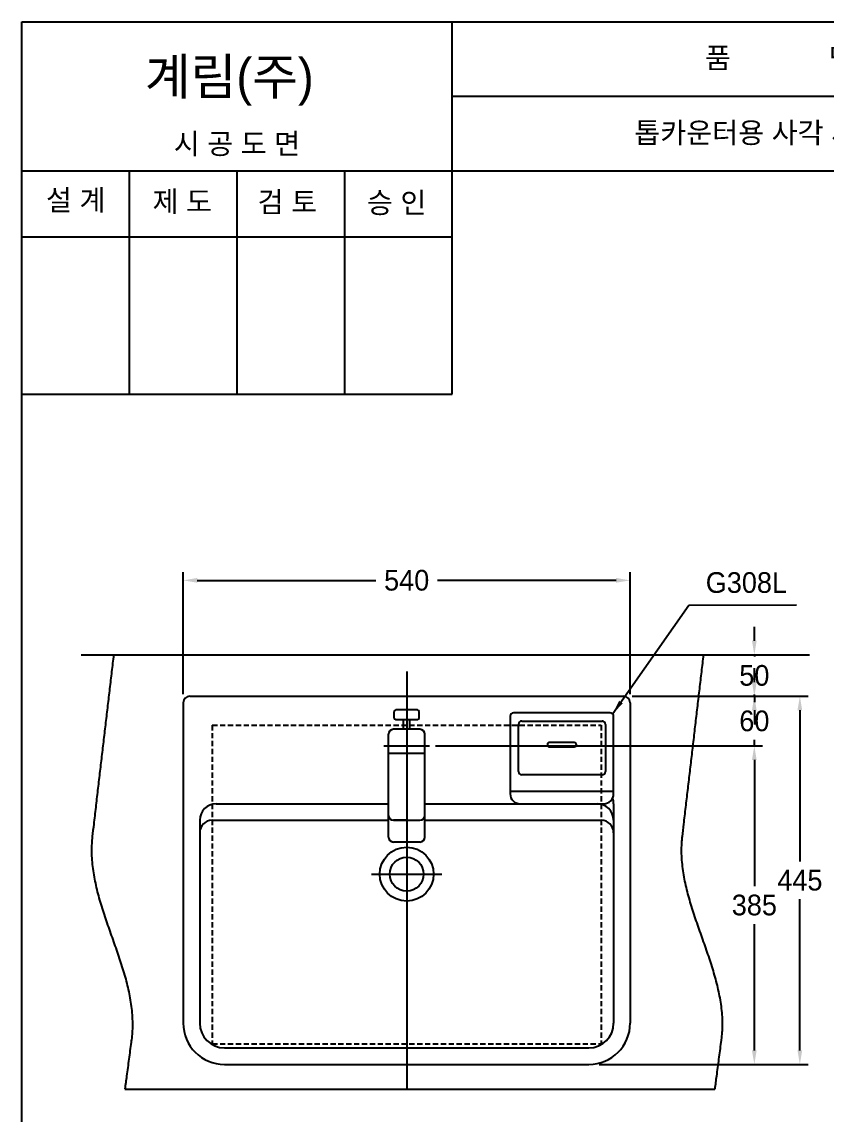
# Model space of a CAD drawing. Header units: millimetres. Extents: x 4596 to 8396, y -8003 to -5406.
# Drawn here: x 4596 to 5568, y -6727 to -5406 of the extents above; entities that cross this region are included whole.
import ezdxf
from ezdxf.enums import TextEntityAlignment as Align
from ezdxf.lldxf.tags import DXFTag

# ---------------------------------------------------------------- set-up
doc = ezdxf.new("R2010")
doc.units = ezdxf.units.MM
doc.linetypes.add('DASHED2', pattern=[9.525, 6.35, -3.175])
for name, color, linetype in [('TEXT', 7, 'Continuous'), ('내부선 및 부속', 4, 'Continuous'), ('도각라인', 7, 'Continuous'), ('외형선', 3, 'Continuous'), ('점선', 6, 'DASHED2'), ('중심선', 1, 'DASHED'), ('치수선', 7, 'Continuous')]:
    doc.layers.add(name, color=color, linetype=linetype)
doc.styles.add('____', font='')
doc.styles.add('타이틀', font='H2GTRM.TTF', dxfattribs={"height": 25})
doc.styles.get('____').set_extended_font_data('굴림')
tags = doc.linetypes.add('DASHDOT', pattern=[70, 31, -13, 13, -13]).pattern_tags.tags
tags[10:11] = [DXFTag(74, 4), DXFTag(75, 0), DXFTag(340, '0'), DXFTag(46, 0.0), DXFTag(50, 0.0), DXFTag(44, 0.0), DXFTag(45, 0.0)]
tags[8:9] = [DXFTag(74, 4), DXFTag(75, 0), DXFTag(340, '0'), DXFTag(46, 0.0), DXFTag(50, 0.0), DXFTag(44, 0.0), DXFTag(45, 0.0)]
tags[6:7] = [DXFTag(74, 4), DXFTag(75, 0), DXFTag(340, '0'), DXFTag(46, 0.0), DXFTag(50, 0.0), DXFTag(44, 0.0), DXFTag(45, 0.0)]
tags[4:5] = [DXFTag(74, 4), DXFTag(75, 0), DXFTag(340, '0'), DXFTag(46, 0.0), DXFTag(50, 0.0), DXFTag(44, 0.0), DXFTag(45, 0.0)]
tags = doc.linetypes.add('DASHED', pattern=[25.72, 12.86, -12.86]).pattern_tags.tags
tags[6:7] = [DXFTag(74, 4), DXFTag(75, 0), DXFTag(340, '0'), DXFTag(46, 0.0), DXFTag(50, 0.0), DXFTag(44, 0.0), DXFTag(45, 0.0)]
tags[4:5] = [DXFTag(74, 4), DXFTag(75, 0), DXFTag(340, '0'), DXFTag(46, 0.0), DXFTag(50, 0.0), DXFTag(44, 0.0), DXFTag(45, 0.0)]
doc.dimstyles.new('MSADIM', dxfattribs={"dimtxt": 33, "dimasz": 17, "dimexe": 10, "dimexo": 7.5, "dimgap": 10, "dimtad": 0, "dimtih": 1, "dimtoh": 1, "dimdec": 0, "dimzin": 1, "dimdsep": 46, "dimtxsty": '____', "dimcen": 11.25, "dimadec": 0, "dimazin": 0, "dimtfac": 1, "dimtdec": 0, "dimtix": 1, "dimtmove": 0, "dimatfit": 3, "dimfxl": 1, "dimtolj": 1, "dimtzin": 1, "dimarcsym": 0})

# ---------------------------------------------------------------- blocks, each defined once
blk = doc.blocks.new('*D15')
at = {"layer": '치수선', "color": 0, "linetype": 'Continuous', "lineweight": -2, "transparency": 16777216}
for p, q in [((4791.1, -6218.9), (4791.1, -6071.4)), ((5331.1, -6218.9), (5331.1, -6071.4)), ((4808.1, -6081.4), (5023.7, -6081.4)), ((5314.1, -6081.4), (5098.4, -6081.4))]:
    blk.add_line(p, q, dxfattribs=at)
at = {"layer": '치수선', "color": 0, "linetype": 'Continuous', "transparency": 16777216}
for points in [[(4808.1, -6078.5), (4808.1, -6084.2), (4791.1, -6081.4)], [(5314.1, -6078.5), (5314.1, -6084.2), (5331.1, -6081.4)]]:
    blk.add_solid(points, dxfattribs=at)
at = {"layer": '치수선', "color": 0, "linetype": 'Continuous', "transparency": 16777216, "insert": (5061.1, -6081.4), "char_height": 25, "attachment_point": 5, "style": '____'}
blk.add_mtext('\\A1;540', dxfattribs=at)
blk = doc.blocks.new('*D12')
at = {"layer": '치수선', "color": 0, "linetype": 'Continuous', "lineweight": -2, "transparency": 16777216}
for p, q in [((5383.6, -6221.4), (5546.1, -6221.4)), ((5536.1, -6238.4), (5536.1, -6421)), ((5536.1, -6649.4), (5536.1, -6466.7)), ((5293.6, -6666.4), (5546.1, -6666.4))]:
    blk.add_line(p, q, dxfattribs=at)
at = {"layer": '치수선', "color": 0, "linetype": 'Continuous', "transparency": 16777216}
for points in [[(5533.2, -6238.4), (5538.9, -6238.4), (5536.1, -6221.4)], [(5533.2, -6649.4), (5538.9, -6649.4), (5536.1, -6666.4)]]:
    blk.add_solid(points, dxfattribs=at)
at = {"layer": '치수선', "color": 0, "linetype": 'Continuous', "transparency": 16777216, "insert": (5536.1, -6443.9), "char_height": 25, "attachment_point": 5, "style": '____'}
blk.add_mtext('\\A1;445', dxfattribs=at)
blk = doc.blocks.new('*D13')
at = {"layer": '치수선', "color": 0, "linetype": 'Continuous', "lineweight": -2, "transparency": 16777216}
for p, q in [((5481.1, -6204.4), (5481.1, -6187.4)), ((5333.6, -6221.4), (5491.1, -6221.4)), ((5481.1, -6221.4), (5481.1, -6228.5)), ((5096.1, -6281.4), (5491.1, -6281.4)), ((5481.1, -6281.4), (5481.1, -6274.2)), ((5481.1, -6298.4), (5481.1, -6315.4))]:
    blk.add_line(p, q, dxfattribs=at)
at = {"layer": '치수선', "color": 0, "linetype": 'Continuous', "transparency": 16777216}
for points in [[(5478.2, -6204.4), (5483.9, -6204.4), (5481.1, -6221.4)], [(5478.2, -6298.4), (5483.9, -6298.4), (5481.1, -6281.4)]]:
    blk.add_solid(points, dxfattribs=at)
at = {"layer": '치수선', "color": 0, "linetype": 'Continuous', "transparency": 16777216, "insert": (5481.1, -6251.4), "char_height": 25, "attachment_point": 5, "style": '____'}
blk.add_mtext('\\A1;60', dxfattribs=at)
blk = doc.blocks.new('*D14')
at = {"layer": '치수선', "color": 0, "linetype": 'Continuous', "lineweight": -2, "transparency": 16777216}
for p, q in [((5096.1, -6281.4), (5491.1, -6281.4)), ((5481.1, -6298.4), (5481.1, -6451)), ((5481.1, -6649.4), (5481.1, -6496.7)), ((5293.6, -6666.4), (5491.1, -6666.4))]:
    blk.add_line(p, q, dxfattribs=at)
at = {"layer": '치수선', "color": 0, "linetype": 'Continuous', "transparency": 16777216}
for points in [[(5478.2, -6298.4), (5483.9, -6298.4), (5481.1, -6281.4)], [(5478.2, -6649.4), (5483.9, -6649.4), (5481.1, -6666.4)]]:
    blk.add_solid(points, dxfattribs=at)
at = {"layer": '치수선', "color": 0, "linetype": 'Continuous', "transparency": 16777216, "insert": (5481.1, -6473.9), "char_height": 25, "attachment_point": 5, "style": '____'}
blk.add_mtext('\\A1;385', dxfattribs=at)
blk = doc.blocks.new('*D11')
at = {"layer": '치수선', "color": 0, "linetype": 'Continuous', "lineweight": -2, "transparency": 16777216}
for p, q in [((5481.1, -6154.4), (5481.1, -6137.4)), ((5427.1, -6171.4), (5491.1, -6171.4)), ((5481.1, -6171.4), (5481.1, -6173.5)), ((5333.6, -6221.4), (5491.1, -6221.4)), ((5481.1, -6221.4), (5481.1, -6219.2)), ((5481.1, -6238.4), (5481.1, -6255.4))]:
    blk.add_line(p, q, dxfattribs=at)
at = {"layer": '치수선', "color": 0, "linetype": 'Continuous', "transparency": 16777216}
for points in [[(5478.2, -6154.4), (5483.9, -6154.4), (5481.1, -6171.4)], [(5478.2, -6238.4), (5483.9, -6238.4), (5481.1, -6221.4)]]:
    blk.add_solid(points, dxfattribs=at)
at = {"layer": '치수선', "color": 0, "linetype": 'Continuous', "transparency": 16777216, "insert": (5481.1, -6196.4), "char_height": 25, "attachment_point": 5, "style": '____'}
blk.add_mtext('\\A1;50', dxfattribs=at)

msp = doc.modelspace()

# ---------------------------------------------------------------- linework, layer by layer
at = {"layer": '내부선 및 부속', "linetype": 'Continuous'}
for p, q in [((4668, -6171.4), (5547.8, -6171.4)), ((5074.1, -6237.9), (5048.1, -6237.9)), ((5307.1, -6241.4), (5190.1, -6241.4)), ((5074.1, -6249.9), (5048.1, -6249.9)), ((5057.1, -6261.4), (5057.1, -6249.9)), ((5065.1, -6261.4), (5065.1, -6249.9)), ((5186.1, -6245.4), (5186.1, -6339.4)), ((5196.1, -6312.4), (5196.1, -6255.4)), ((5200.1, -6251.4), (5297.1, -6251.4)), ((5301.1, -6255.4), (5301.1, -6312.4)), ((5311.1, -6339.4), (5311.1, -6245.4)), ((5039.1, -6365.4), (5039.1, -6267.4)), ((5077.1, -6261.4), (5045.1, -6261.4)), ((5083.1, -6365.4), (5083.1, -6267.4)), ((5263.6, -6277.4), (5233.6, -6277.4)), ((5233.6, -6282.4), (5263.6, -6282.4)), ((5083.1, -6290.6), (5039.1, -6290.6)), ((5297.1, -6316.4), (5200.1, -6316.4)), ((5311.1, -6336.4), (5186.1, -6336.4)), ((5039.1, -6391.6), (5039.1, -6365.4)), ((5061.1, -6371.4), (5045.1, -6371.4)), ((5083.1, -6391.6), (5083.1, -6365.4)), ((5077.1, -6397.6), (5045.1, -6397.6)), ((4720.7, -6696.4), (5433.2, -6696.4))]:
    msp.add_line(p, q, dxfattribs=at)
at = {"layer": '내부선 및 부속'}
for p, q in [((4831.1, -6351.4), (5039.1, -6351.4)), ((5083.1, -6351.4), (5299.1, -6351.4)), ((5311.1, -6351.4), (5311.1, -6616.4)), ((5311.1, -6351.4), (5311.1, -6351.4)), ((4811.1, -6371.4), (4811.1, -6616.4)), ((4826.1, -6371.4), (5039.1, -6371.4)), ((5045, -6371.4), (5077.1, -6371.4)), ((5083.1, -6371.4), (5296.1, -6371.4)), ((4841.1, -6646.4), (5281.1, -6646.4))]:
    msp.add_line(p, q, dxfattribs=at)
for radius in [32.5, 20.5]:
    msp.add_circle((5061.1, -6436.4), radius, dxfattribs=at)
at = {"layer": '내부선 및 부속', "linetype": 'Continuous'}
for centre, radius, start, end in [((5048.1, -6239.9), 2, 90, 180), ((5074.1, -6239.9), 2, 0, 90), ((5190.1, -6245.4), 4, 90, 180), ((5307.1, -6245.4), 4, 0, 90), ((5048.1, -6247.9), 2, 180, 270), ((5074.1, -6247.9), 2, 270, 0), ((5200.1, -6255.4), 4, 90, 180), ((5297.1, -6255.4), 4, 0, 90), ((5045.1, -6267.4), 6, 90, 180), ((5077.1, -6267.4), 6, 0, 90), ((5263.6, -6279.9), 2.5, 270, 90), ((5200.1, -6312.4), 4, 180, 270), ((5297.1, -6312.4), 4, 270, 360), ((5291.1, -6351.4), 20, 0, 20.0109), ((5045.1, -6365.4), 6, 180, 270), ((5077.1, -6365.4), 6, 270, 0), ((5045.1, -6391.6), 6, 180, 270), ((5077.1, -6391.6), 6, 270, 0)]:
    msp.add_arc(centre, radius, start, end, dxfattribs=at)
at = {"layer": '내부선 및 부속'}
for centre, radius, start, end in [((5198.1, -6339.4), 12, 180, 270), ((5299.1, -6339.4), 12, 270, 360), ((4831.1, -6371.4), 20, 90, 180), ((5291.1, -6371.4), 20, 0, 90), ((4826.1, -6386.4), 15, 90, 180), ((5296.1, -6386.4), 15, 0, 90), ((4841.1, -6616.4), 30, 180, 270), ((5281.1, -6616.4), 30, 270, 0)]:
    msp.add_arc(centre, radius, start, end, dxfattribs=at)
at = {"layer": '내부선 및 부속', "linetype": 'Continuous'}
for points in [[(4707.1, -6171.4), (4706.3, -6178.2), (4704.7, -6191.8), (4702.3, -6212.3), (4699.9, -6232.8), (4697.4, -6253.3), (4695, -6273.8), (4692.6, -6294.2), (4690.2, -6314.7), (4687.8, -6335.2), (4685.4, -6355.7), (4683.3, -6374.2), (4681.6, -6387.9), (4680.2, -6401.5), (4680.2, -6417.1), (4682.7, -6437.5), (4687.2, -6457.8), (4693, -6477.9), (4699.8, -6498), (4707, -6518.1), (4714, -6538.1), (4720.4, -6558.3), (4725.6, -6578.4), (4729, -6598.7), (4730.2, -6618.2), (4729.3, -6631.8), (4727.4, -6645.4), (4725.5, -6660), (4723, -6679), (4721.4, -6691.1), (4720.7, -6696.4)], [(5419.6, -6171.4), (5418.7, -6178.2), (5417.1, -6191.8), (5414.7, -6212.3), (5412.3, -6232.8), (5409.9, -6253.3), (5407.5, -6273.8), (5405.1, -6294.2), (5402.7, -6314.7), (5400.3, -6335.2), (5397.9, -6355.7), (5395.7, -6374.2), (5394, -6387.9), (5392.7, -6401.5), (5392.7, -6417.1), (5395.2, -6437.5), (5399.6, -6457.8), (5405.5, -6477.9), (5412.3, -6498), (5419.4, -6518.1), (5426.5, -6538.1), (5432.8, -6558.3), (5438, -6578.4), (5441.5, -6598.7), (5442.7, -6618.2), (5441.8, -6631.8), (5439.9, -6645.4), (5438, -6660), (5435.5, -6679), (5433.9, -6691.1), (5433.2, -6696.4)]]:
    msp.add_open_spline(points, degree=3, knots=[0, 0, 0, 0, 20.621073, 41.242145, 61.863218, 82.484291, 103.105364, 123.726436, 144.347509, 164.968582, 185.589654, 206.210727, 220.968276, 226.814108, 247.215192, 267.669349, 288.377578, 309.386199, 330.632697, 351.989096, 373.300662, 394.422039, 415.254387, 435.786565, 456.14074, 473.46512, 476.617286, 497.238358, 517.859431, 533.973315, 533.973315, 533.973315, 533.973315], dxfattribs=at)
for points in [[(5046.1, -6247.9), (5046.1, -6243.9), (5046.1, -6239.9)], [(5076.1, -6247.9), (5076.1, -6243.9), (5076.1, -6239.9)]]:
    msp.add_open_spline(points, degree=2, dxfattribs=at)
msp.add_rational_spline([(5233.6, -6277.4), (5233.4, -6277.4), (5233.2, -6277.4), (5232.8, -6277.5), (5232.5, -6277.6), (5232.2, -6277.7), (5232, -6277.9), (5231.7, -6278.1), (5231.6, -6278.4), (5231.4, -6278.7), (5231.2, -6279), (5231.1, -6279.3), (5231.1, -6279.6), (5231, -6279.9), (5231.1, -6280.2), (5231.1, -6280.5), (5231.2, -6280.8), (5231.3, -6281.1), (5231.5, -6281.4), (5231.7, -6281.6), (5232, -6281.8), (5232.2, -6282.1), (5232.5, -6282.2), (5232.8, -6282.3), (5233.1, -6282.4), (5233.3, -6282.4), (5233.6, -6282.4)], [1, 0.99698343221, 1, 0.991677566893, 1, 0.991796359882, 1, 0.991828118447, 1, 0.991855489086, 1, 0.991867402099, 1, 0.991901961617, 1, 0.991862842344, 1, 0.991850113492, 1, 0.991822123058, 1, 0.991789639924, 1, 0.991665355857, 1, 0.996628033927, 1], degree=2, knots=[0, 0, 0, 0.049589, 0.049589, 0.131806, 0.131806, 0.213556, 0.213556, 0.295104, 0.295104, 0.37653, 0.37653, 0.457893, 0.457893, 0.539081, 0.539081, 0.620468, 0.620468, 0.70192, 0.70192, 0.783498, 0.783498, 0.865282, 0.865282, 0.947558, 0.947558, 1, 1, 1], dxfattribs=at)
at = {"layer": '도각라인'}
for p, q in [((4596.2, -7936.4), (4596.2, -5406.4)), ((4596.2, -5406.4), (6396.2, -5406.4)), ((5116.2, -5856.4), (5116.2, -5406.4)), ((5116.2, -5496.4), (6396.2, -5496.4)), ((4596.2, -5586.4), (6396.2, -5586.4)), ((4726.2, -5856.4), (4726.2, -5586.4)), ((4856.2, -5856.4), (4856.2, -5586.4)), ((4986.2, -5856.4), (4986.2, -5586.4)), ((4596.2, -5666.4), (5116.2, -5666.4)), ((4596.2, -5856.4), (5116.2, -5856.4))]:
    msp.add_line(p, q, dxfattribs=at)
at = {"layer": '외형선'}
for p, q in [((4791.1, -6229.4), (4791.1, -6616.4)), ((4799.1, -6221.4), (5323.1, -6221.4)), ((5331.1, -6229.4), (5331.1, -6616.4)), ((4841.1, -6666.4), (5281.1, -6666.4))]:
    msp.add_line(p, q, dxfattribs=at)
for centre, radius, start, end in [((4799.1, -6229.4), 8, 90, 180), ((5323.1, -6229.4), 8, 0, 90), ((4841.1, -6616.4), 50, 180, 270), ((5281.1, -6616.4), 50, 270, 0)]:
    msp.add_arc(centre, radius, start, end, dxfattribs=at)
at = {"layer": '점선'}
for p, q in [((4826.1, -6256.4), (5296.1, -6256.4)), ((4826.1, -6256.4), (4826.1, -6641.4)), ((5296.1, -6256.4), (5296.1, -6641.4)), ((4826.1, -6641.4), (5296.1, -6641.4))]:
    msp.add_line(p, q, dxfattribs=at)
at = {"layer": '중심선', "linetype": 'DASHDOT'}
for p, q in [((5061.1, -6191.4), (5061.1, -6696.4)), ((5033.6, -6281.4), (5088.6, -6281.4)), ((5018.6, -6436.4), (5103.6, -6436.4))]:
    msp.add_line(p, q, dxfattribs=at)

# ---------------------------------------------------------------- texts
at = {"layer": 'TEXT', "style": '타이틀'}
for s, p in [('품             명', (5511.9, -5450)), ('톱카운터용 사각 세면기', (5502, -5540.4)), ('시 공 도 면', (4856.1, -5553.7)), ('설 계', (4661.3, -5621.8)), ('제 도', (4790, -5623.5)), ('검 토', (4917, -5624.1)), ('승 인', (5049, -5625))]:
    msp.add_text(s, height=25, dxfattribs=at).set_placement(p, align=Align.MIDDLE_CENTER)
msp.add_text('계림(주)', height=44, dxfattribs=at).set_placement((4744.9, -5494.6))
at = {"layer": 'TEXT', "linetype": 'Continuous', "insert": (5422.4, -6071.5), "char_height": 25, "width": 380.447, "attachment_point": 1, "line_spacing_factor": 0.963855, "style": '타이틀'}
msp.add_mtext('\\A1;G308L', dxfattribs=at)

# ---------------------------------------------------------------- dimensions: what is measured, and where the dimension line sits
at = {"layer": '치수선', "linetype": 'Continuous'}
dim = msp.add_linear_dim(base=(5331.1, -6081.4), p1=(4791.1, -6226.4), p2=(5331.1, -6226.4), dimstyle='MSADIM', override={"dimtxt": 25}, dxfattribs=at)
dim.commit()
dim.dimension.update_dxf_attribs({"geometry": '*D15', "text_midpoint": (5061.1, -6081.4)})
for base, p1, p2, picture, middle in [((5481.1, -6221.4), (5419.6, -6171.4), (5326.1, -6221.4), '*D11', (5481.1, -6196.4)), ((5481.1, -6281.4), (5326.1, -6221.4), (5088.6, -6281.4), '*D13', (5481.1, -6251.4)), ((5536.1, -6666.4), (5376.1, -6221.4), (5286.1, -6666.4), '*D12', (5536.1, -6443.9)), ((5481.1, -6666.4), (5088.6, -6281.4), (5286.1, -6666.4), '*D14', (5481.1, -6473.9))]:
    dim = msp.add_linear_dim(base=base, p1=p1, p2=p2, angle=90, dimstyle='MSADIM', override={"dimtxt": 25}, dxfattribs=at)
    dim.commit()
    dim.dimension.update_dxf_attribs({"geometry": picture, "text_midpoint": middle})

# ---------------------------------------------------------------- leaders
msp.add_leader([(5310.2, -6242.4), (5401.9, -6111.3), (5532.2, -6111)], dimstyle='MSADIM', override={"dimtxt": 25}, dxfattribs=at)

doc.saveas('drawing.dxf')
